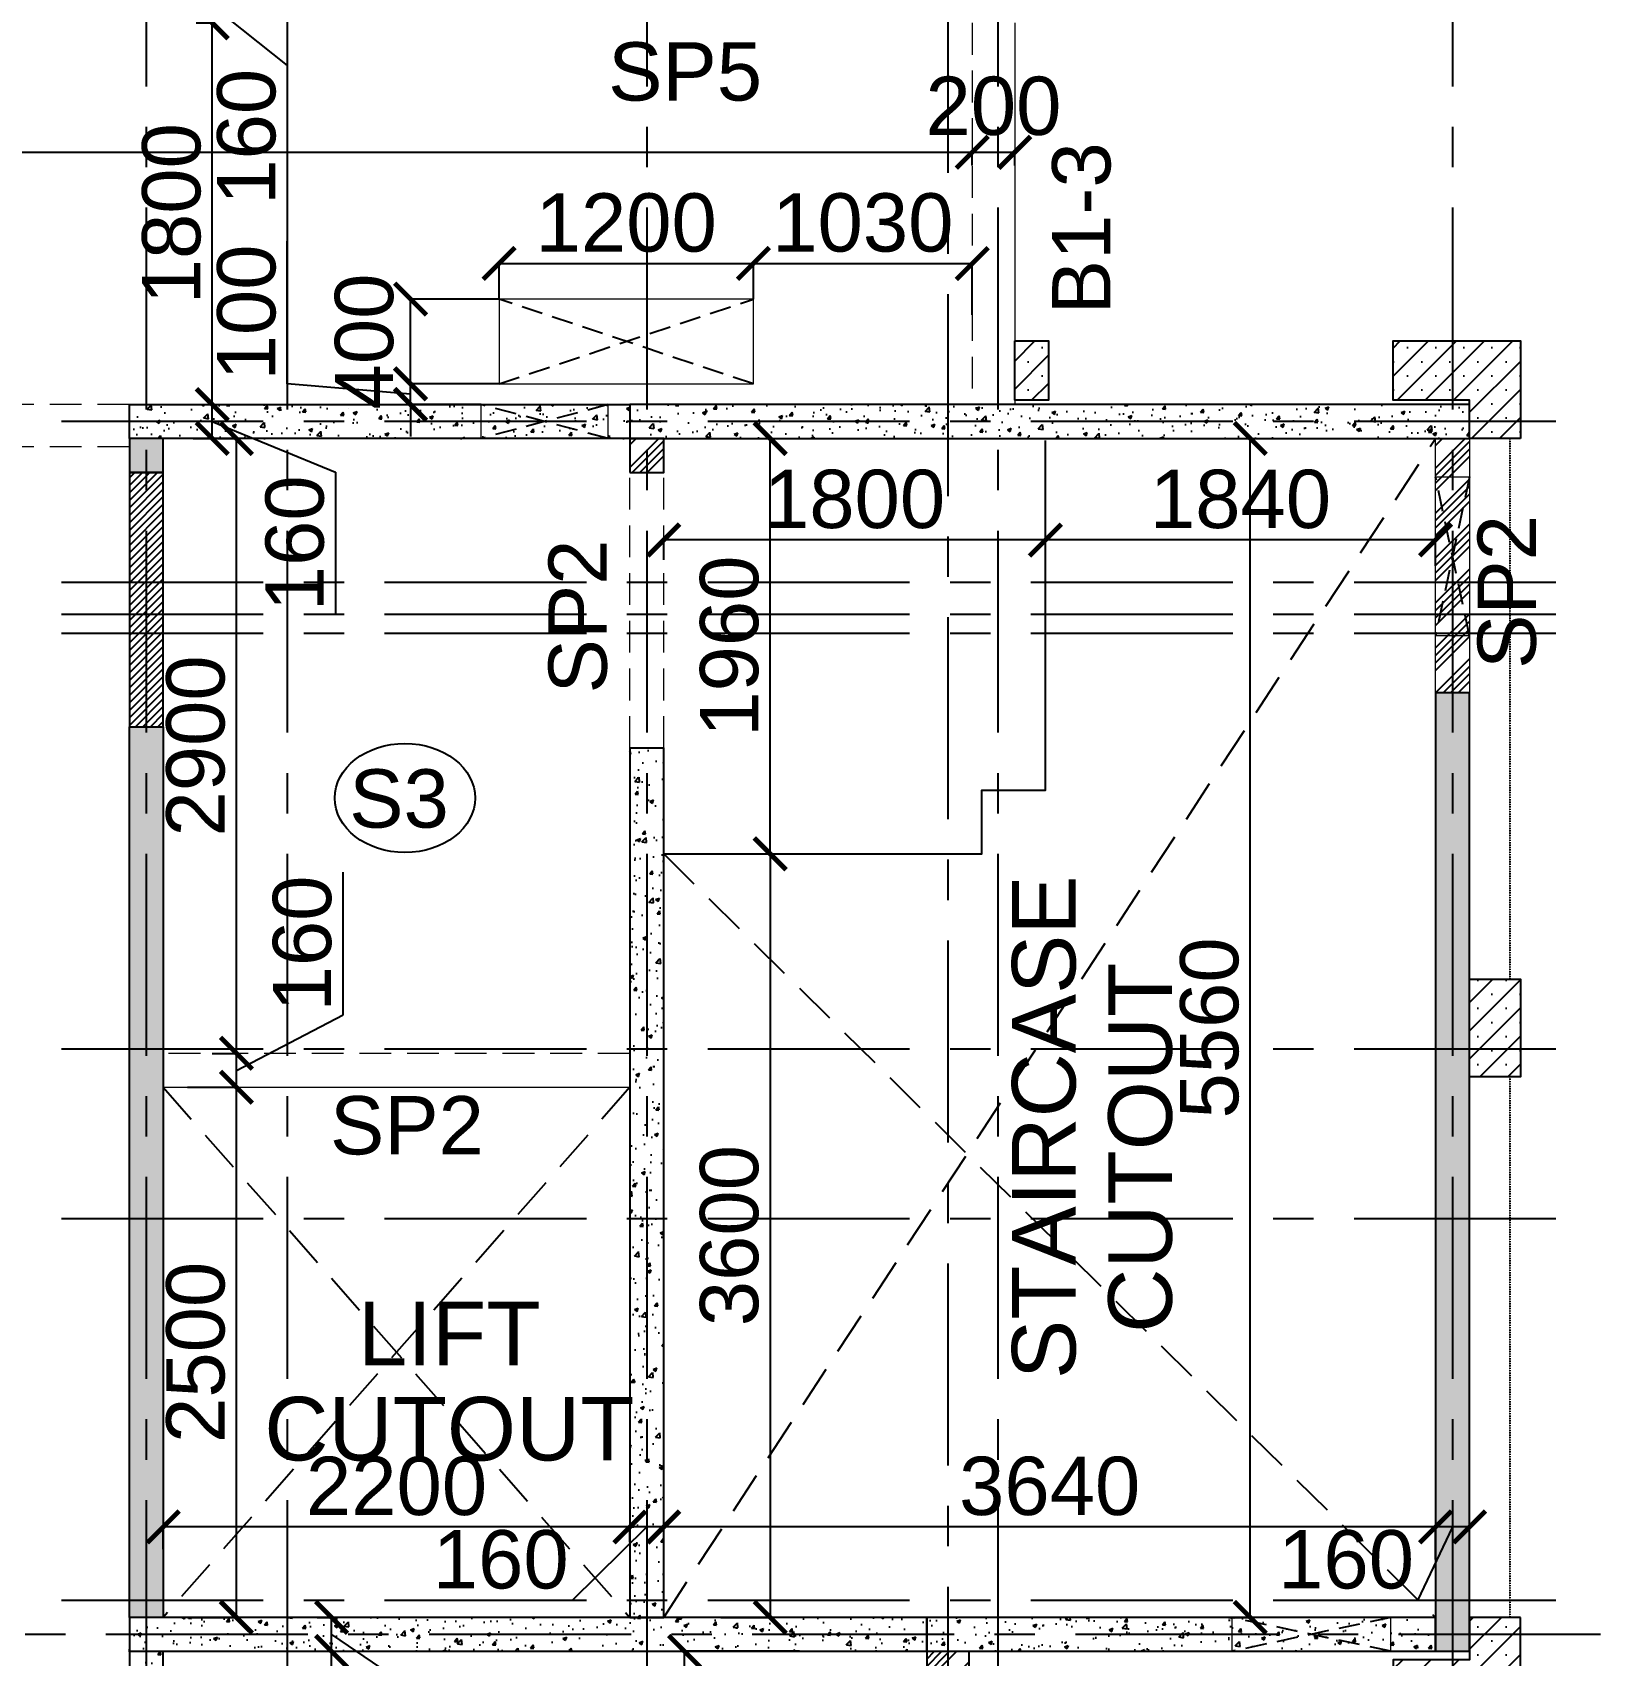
# Model space of a CAD drawing. Header units: inches. Extents: x -1898 to 127651, y -195120 to -109120.
# Drawn here: x 79699 to 87094, y -130850 to -123195 of the extents above; entities that cross this region are included whole.
import ezdxf

# ---------------------------------------------------------------- set-up
doc = ezdxf.new("R2010")
doc.units = ezdxf.units.IN
doc.header["$MEASUREMENT"] = 0
for name, pattern in [('CENTER', [50.8, 31.75, -6.35, 6.35, -6.35]), ('DASHED2', [9.525, 6.35, -3.175]), ('Hidden', [3, 2, -1])]:
    doc.linetypes.add(name, pattern=pattern)
for name, color, linetype in [('1', 8, 'Continuous'), ('160 R.C. WALL HAT', 8, 'Continuous'), ('160 R.C.WALL', 6, 'Continuous'), ('4', 4, 'Continuous'), ('AR-Column', 40, 'Continuous'), ('AR-Hidden', 251, 'DASHED2'), ('BEAM TEXT', 4, 'Continuous'), ('CUTOUT LINE', 2, 'Continuous'), ('DIM', 251, 'Continuous'), ('GRID', 8, 'CENTER'), ('NON S.WALL HATCH', 8, 'Continuous'), ('NON STRUC R.C.WALL', 6, 'Continuous'), ('NON.STRUC.R.C.WALLS', 1, 'Continuous'), ('SHEARWALL HATCH', 8, 'Continuous'), ('SPANRAL BEAM', 3, 'Continuous')]:
    doc.layers.add(name, color=color, linetype=linetype)
for name, color, linetype, lineweight in [('BEAMS', 3, 'Continuous', 0), ('cutout', 2, 'Continuous', 5), ('SLAB CIR', 1, 'Continuous', 25), ('SLAB TXT', 3, 'Continuous', 0), ('text', 4, 'Continuous', 30)]:
    doc.layers.add(name, color=color, linetype=linetype, lineweight=lineweight)
doc.styles.add('T200', font='sanss___.ttf', dxfattribs={"height": 275})
doc.styles.add('T300', font='sanss___.ttf', dxfattribs={"height": 350})
doc.dimstyles.new('T 200', dxfattribs={"dimtxt": 275, "dimasz": 150, "dimexe": 1, "dimexo": 0, "dimgap": 50, "dimtad": 1, "dimdec": 0, "dimrnd": 5, "dimdsep": 46, "dimtxsty": 'T200', "dimblk": 'ARCHTICK', "dimcen": 2.5, "dimdle": 1, "dimclrd": 5, "dimclre": 253, "dimclrt": 1, "dimadec": 0, "dimazin": 0, "dimtfac": 1, "dimtdec": 0, "dimtmove": 2, "dimatfit": 3, "dimfxl": 0, "dimarcsym": 0})
pattern_1 = [(50, (2184721.52, 112605.64), (179.315046, -15.688034), [18.75, -206.25]), (355, (2184721.52, 112605.64), (-34.687833, 188.048033), [15, -165]), (100.451444, (2184736.47, 112604.33), (144.627212, 172.359998), [15.935048, -175.285528]), (46.1842, (2184721.52, 112655.64), (266.810333, -41.37982), [28.125, -309.375]), (96.635635, (2184743.76, 112652.2), (233.665486, 243.52965), [23.902586, -262.92844]), (351.184164, (2184721.52, 112655.64), (233.665486, 243.52965), [22.5, -247.5]), (21, (2184746.52, 112643.14), (149.226763, -100.654723), [18.75, -206.25]), (326, (2184746.52, 112643.14), (60.828833, 181.287511), [15, -165]), (71.451445, (2184758.96, 112634.75), (210.055594, 80.632788), [15.935047, -175.285528]), (37.5, (2184721.524, 112605.64), (3.0399638, 83.2234635), [0, -163, 0, -167.5, 0, -165.625]), (7.5, (2184721.52, 112605.64), (65.7673844, 98.602928), [0, -95.5, 0, -159.25, 0, -63.125]), (327.5, (2184665.774, 112605.64), (133.455609, -5.638718), [0, -62.5, 0, -195, 0, -258.75]), (317.5, (2184640.77, 112605.64), (145.7965423, 25.0262456), [0, -81.25, 0, -129.5, 0, -183.75])]
pattern_2 = [(45, (-132245.64, 75915.45), (-66.29126, 66.29126), []), (45, (-132179.35, 75915.45), (-66.29126, 66.29126), [0, -93.75])]

# ---------------------------------------------------------------- blocks, each defined once
blk = doc.blocks.new('_ARCHTICK')
at = {"color": 0, "linetype": 'ByBlock', "const_width": 0.15}
blk.add_lwpolyline([(-0.5, -0.5), (0.5, 0.5)], dxfattribs=at)
blk = doc.blocks.new('*D586')
at = {"layer": 'Defpoints', "color": 0}
for p in [(81041.3, -130830.2), (81109.7, -130830.2), (80632.4, -133980.2, 14.7)]:
    blk.add_point(p, dxfattribs=at)
at = {"layer": 'DIM', "color": 253, "lineweight": -2}
for p, q in [((81041.3, -130830.2), (81110.7, -130830.2)), ((80632.4, -133980.2), (81110.7, -133980.2))]:
    blk.add_line(p, q, dxfattribs=at)
at = {"layer": 'DIM', "color": 5, "lineweight": -2}
blk.add_line((81109.7, -133981.2), (81109.7, -130829.2), dxfattribs=at)
at = {"layer": 'DIM', "color": 5, "lineweight": -2, "xscale": 150, "yscale": 150, "zscale": 150}
for p, rotation in [((81109.7, -130830.2), 90), ((81109.7, -133980.2), 270)]:
    blk.add_blockref('_ARCHTICK', p, dxfattribs=dict(at, rotation=rotation))
at = {"layer": 'DIM', "color": 1, "insert": (80917.9, -132405.2), "char_height": 275, "attachment_point": 5, "rotation": 90, "style": 'T200'}
blk.add_mtext('3150', dxfattribs=at)
blk = doc.blocks.new('*D587')
at = {"layer": 'Defpoints', "color": 0}
for p in [(80429.8, -128170.2, 14.7), (80660.9, -128170.2), (80429.8, -130670.2, 14.7)]:
    blk.add_point(p, dxfattribs=at)
at = {"layer": 'DIM', "color": 253, "lineweight": -2}
for p, q in [((80429.8, -128170.2), (80661.9, -128170.2)), ((80429.8, -130670.2), (80661.9, -130670.2))]:
    blk.add_line(p, q, dxfattribs=at)
at = {"layer": 'DIM', "color": 5, "lineweight": -2}
blk.add_line((80660.9, -130671.2), (80660.9, -128169.2), dxfattribs=at)
at = {"layer": 'DIM', "color": 5, "lineweight": -2, "xscale": 150, "yscale": 150, "zscale": 150}
for p, rotation in [((80660.9, -128170.2), 90), ((80660.9, -130670.2), 270)]:
    blk.add_blockref('_ARCHTICK', p, dxfattribs=dict(at, rotation=rotation))
at = {"layer": 'DIM', "color": 1, "insert": (80469.2, -129420.2), "char_height": 275, "attachment_point": 5, "rotation": 90, "style": 'T200'}
blk.add_mtext('2500', dxfattribs=at)
blk = doc.blocks.new('*D546')
at = {"layer": 'Defpoints', "color": 0}
for p in [(81041.3, -130670.2, 14.7), (81109.7, -130670.2), (81041.3, -130830.2)]:
    blk.add_point(p, dxfattribs=at)
at = {"layer": 'DIM', "color": 253, "lineweight": -2}
for p, q in [((81041.3, -130670.2), (81110.7, -130670.2)), ((81041.3, -130830.2), (81110.7, -130830.2))]:
    blk.add_line(p, q, dxfattribs=at)
at = {"layer": 'DIM', "color": 5, "lineweight": -2}
for p, q in [((81109.7, -130831.2), (81109.7, -130669.2)), ((81109.7, -130750.2), (81493.1, -131011.3)), ((81493.1, -131011.3), (81493.1, -131683.5))]:
    blk.add_line(p, q, dxfattribs=at)
at = {"layer": 'DIM', "color": 5, "lineweight": -2, "xscale": 150, "yscale": 150, "zscale": 150}
for p, rotation in [((81109.7, -130670.2), 90), ((81109.7, -130830.2), 270)]:
    blk.add_blockref('_ARCHTICK', p, dxfattribs=dict(at, rotation=rotation))
at = {"layer": 'DIM', "color": 1, "insert": (81301.2, -131347.4), "char_height": 275, "attachment_point": 5, "rotation": 90, "style": 'T200'}
blk.add_mtext('160', dxfattribs=at)
blk = doc.blocks.new('*D547')
at = {"layer": 'Defpoints', "color": 0}
for p in [(80545.9, -128010.2, 14.7), (80660.9, -128010.2), (80545.9, -128170.2)]:
    blk.add_point(p, dxfattribs=at)
at = {"layer": 'DIM', "color": 5, "lineweight": -2}
for p, q in [((81163.9, -127828.2), (81163.9, -127155.9)), ((80660.9, -128090.2), (81163.9, -127828.2)), ((80660.9, -128171.2), (80660.9, -128009.2))]:
    blk.add_line(p, q, dxfattribs=at)
at = {"layer": 'DIM', "color": 253, "lineweight": -2}
for p, q in [((80545.9, -128010.2), (80661.9, -128010.2)), ((80545.9, -128170.2), (80661.9, -128170.2))]:
    blk.add_line(p, q, dxfattribs=at)
at = {"layer": 'DIM', "color": 5, "lineweight": -2, "xscale": 150, "yscale": 150, "zscale": 150}
for p, rotation in [((80660.9, -128010.2), 90), ((80660.9, -128170.2), 270)]:
    blk.add_blockref('_ARCHTICK', p, dxfattribs=dict(at, rotation=rotation))
at = {"layer": 'DIM', "color": 1, "insert": (80972.1, -127492), "char_height": 275, "attachment_point": 5, "rotation": 90, "style": 'T200'}
blk.add_mtext('160', dxfattribs=at)
blk = doc.blocks.new('*D548')
at = {"layer": 'Defpoints', "color": 0}
for p in [(80571.3, -125110.2, 14.7), (80660.9, -125110.2), (80545.9, -128010.2, 14.7)]:
    blk.add_point(p, dxfattribs=at)
at = {"layer": 'DIM', "color": 253, "lineweight": -2}
for p, q in [((80571.3, -125110.2), (80661.9, -125110.2)), ((80545.9, -128010.2), (80661.9, -128010.2))]:
    blk.add_line(p, q, dxfattribs=at)
at = {"layer": 'DIM', "color": 5, "lineweight": -2}
blk.add_line((80660.9, -128011.2), (80660.9, -125109.2), dxfattribs=at)
at = {"layer": 'DIM', "color": 5, "lineweight": -2, "xscale": 150, "yscale": 150, "zscale": 150}
for p, rotation in [((80660.9, -125110.2), 90), ((80660.9, -128010.2), 270)]:
    blk.add_blockref('_ARCHTICK', p, dxfattribs=dict(at, rotation=rotation))
at = {"layer": 'DIM', "color": 1, "insert": (80469.2, -126560.2), "char_height": 275, "attachment_point": 5, "rotation": 90, "style": 'T200'}
blk.add_mtext('2900', dxfattribs=at)
blk = doc.blocks.new('*D549')
at = {"layer": 'Defpoints', "color": 0}
for p in [(80491.1, -124950.2, 14.7), (80547, -124950.2), (80457.4, -125110.2, 14.7)]:
    blk.add_point(p, dxfattribs=at)
at = {"layer": 'DIM', "color": 253, "lineweight": -2}
for p, q in [((80491.1, -124950.2), (80548, -124950.2)), ((80457.4, -125110.2), (80548, -125110.2))]:
    blk.add_line(p, q, dxfattribs=at)
at = {"layer": 'DIM', "color": 5, "lineweight": -2}
for p, q in [((80547, -125111.2), (80547, -124949.2)), ((80547, -125030.2), (81128.9, -125268.4)), ((81128.9, -125268.4), (81128.9, -125940.6))]:
    blk.add_line(p, q, dxfattribs=at)
at = {"layer": 'DIM', "color": 5, "lineweight": -2, "xscale": 150, "yscale": 150, "zscale": 150}
for p, rotation in [((80547, -124950.2), 90), ((80547, -125110.2), 270)]:
    blk.add_blockref('_ARCHTICK', p, dxfattribs=dict(at, rotation=rotation))
at = {"layer": 'DIM', "color": 1, "insert": (80937, -125604.5), "char_height": 275, "attachment_point": 5, "rotation": 90, "style": 'T200'}
blk.add_mtext('160', dxfattribs=at)
blk = doc.blocks.new('*D550')
at = {"layer": 'Defpoints', "color": 0}
for p in [(80470.4, -123150.2, 14.7), (80547, -123150.2), (80491.1, -124950.2, 14.7)]:
    blk.add_point(p, dxfattribs=at)
at = {"layer": 'DIM', "color": 253, "lineweight": -2}
for p, q in [((80470.4, -123150.2), (80548, -123150.2)), ((80491.1, -124950.2), (80548, -124950.2))]:
    blk.add_line(p, q, dxfattribs=at)
at = {"layer": 'DIM', "color": 5, "lineweight": -2}
blk.add_line((80547, -124951.2), (80547, -123149.2), dxfattribs=at)
at = {"layer": 'DIM', "color": 5, "lineweight": -2, "xscale": 150, "yscale": 150, "zscale": 150}
for p, rotation in [((80547, -123150.2), 90), ((80547, -124950.2), 270)]:
    blk.add_blockref('_ARCHTICK', p, dxfattribs=dict(at, rotation=rotation))
at = {"layer": 'DIM', "color": 1, "insert": (80355.4, -124050.2), "char_height": 275, "attachment_point": 5, "rotation": 90, "style": 'T200'}
blk.add_mtext('1800', dxfattribs=at)
blk = doc.blocks.new('*D551')
at = {"layer": 'Defpoints', "color": 0}
for p in [(80478.2, -122990.2, 14.7), (80547, -122990.2), (80470.4, -123150.2, 14.7)]:
    blk.add_point(p, dxfattribs=at)
at = {"layer": 'DIM', "color": 253, "lineweight": -2}
for p, q in [((80478.2, -122990.2), (80548, -122990.2)), ((80470.4, -123150.2), (80548, -123150.2))]:
    blk.add_line(p, q, dxfattribs=at)
at = {"layer": 'DIM', "color": 5, "lineweight": -2}
for p, q in [((80547, -123151.2), (80547, -122989.2)), ((80547, -123070.2), (80901, -123351.2)), ((80901, -123351.2), (80901, -124023.4))]:
    blk.add_line(p, q, dxfattribs=at)
at = {"layer": 'DIM', "color": 5, "lineweight": -2, "xscale": 150, "yscale": 150, "zscale": 150}
for p, rotation in [((80547, -122990.2), 90), ((80547, -123150.2), 270)]:
    blk.add_blockref('_ARCHTICK', p, dxfattribs=dict(at, rotation=rotation))
at = {"layer": 'DIM', "color": 1, "insert": (80709.2, -123687.3), "char_height": 275, "attachment_point": 5, "rotation": 90, "style": 'T200'}
blk.add_mtext('160', dxfattribs=at)
blk = doc.blocks.new('*D518')
at = {"layer": 'Defpoints', "color": 0}
for p in [(86316, -130243.7), (86316, -130397.8, 14.7), (86476, -130397.8, 14.7)]:
    blk.add_point(p, dxfattribs=at)
at = {"layer": 'DIM', "color": 5, "lineweight": -2}
for p, q in [((86396, -130243.7), (86230, -130590.2)), ((86477, -130243.7), (86315, -130243.7)), ((86230, -130590.2), (85557.8, -130590.2))]:
    blk.add_line(p, q, dxfattribs=at)
at = {"layer": 'DIM', "color": 253, "lineweight": -2}
for p, q in [((86316, -130397.8), (86316, -130242.7)), ((86476, -130397.8), (86476, -130242.7))]:
    blk.add_line(p, q, dxfattribs=at)
at = {"layer": 'DIM', "color": 5, "lineweight": -2, "xscale": 150, "yscale": 150, "zscale": 150, "rotation": 180}
blk.add_blockref('_ARCHTICK', (86316, -130243.7), dxfattribs=at)
at = {"layer": 'DIM', "color": 5, "lineweight": -2, "xscale": 150, "yscale": 150, "zscale": 150}
blk.add_blockref('_ARCHTICK', (86476, -130243.7), dxfattribs=at)
at = {"layer": 'DIM', "color": 1, "insert": (85893.9, -130398.3), "char_height": 275, "attachment_point": 5, "style": 'T200'}
blk.add_mtext('160', dxfattribs=at)
blk = doc.blocks.new('*D519')
at = {"layer": 'Defpoints', "color": 0}
for p in [(82676, -130243.7), (82676, -130321.8, 14.7), (86316, -130397.8, 14.7)]:
    blk.add_point(p, dxfattribs=at)
at = {"layer": 'DIM', "color": 5, "lineweight": -2}
blk.add_line((86317, -130243.7), (82675, -130243.7), dxfattribs=at)
at = {"layer": 'DIM', "color": 253, "lineweight": -2}
for p, q in [((82676, -130321.8), (82676, -130242.7)), ((86316, -130397.8), (86316, -130242.7))]:
    blk.add_line(p, q, dxfattribs=at)
at = {"layer": 'DIM', "color": 5, "lineweight": -2, "xscale": 150, "yscale": 150, "zscale": 150, "rotation": 180}
blk.add_blockref('_ARCHTICK', (82676, -130243.7), dxfattribs=at)
at = {"layer": 'DIM', "color": 5, "lineweight": -2, "xscale": 150, "yscale": 150, "zscale": 150}
blk.add_blockref('_ARCHTICK', (86316, -130243.7), dxfattribs=at)
at = {"layer": 'DIM', "color": 1, "insert": (84496, -130051.9), "char_height": 275, "attachment_point": 5, "style": 'T200'}
blk.add_mtext('3640', dxfattribs=at)
blk = doc.blocks.new('*D520')
at = {"layer": 'Defpoints', "color": 0}
for p in [(82516, -130243.7), (82516, -130316.2, 14.7), (82676, -130321.8, 14.7)]:
    blk.add_point(p, dxfattribs=at)
at = {"layer": 'DIM', "color": 5, "lineweight": -2}
for p, q in [((82596, -130243.7), (82243.6, -130590.2)), ((82677, -130243.7), (82515, -130243.7)), ((82243.6, -130590.2), (81571.3, -130590.2))]:
    blk.add_line(p, q, dxfattribs=at)
at = {"layer": 'DIM', "color": 253, "lineweight": -2}
for p, q in [((82516, -130316.2), (82516, -130242.7)), ((82676, -130321.8), (82676, -130242.7))]:
    blk.add_line(p, q, dxfattribs=at)
at = {"layer": 'DIM', "color": 5, "lineweight": -2, "xscale": 150, "yscale": 150, "zscale": 150, "rotation": 180}
blk.add_blockref('_ARCHTICK', (82516, -130243.7), dxfattribs=at)
at = {"layer": 'DIM', "color": 5, "lineweight": -2, "xscale": 150, "yscale": 150, "zscale": 150}
blk.add_blockref('_ARCHTICK', (82676, -130243.7), dxfattribs=at)
at = {"layer": 'DIM', "color": 1, "insert": (81907.5, -130398.3), "char_height": 275, "attachment_point": 5, "style": 'T200'}
blk.add_mtext('160', dxfattribs=at)
blk = doc.blocks.new('*D521')
at = {"layer": 'Defpoints', "color": 0}
for p in [(80316, -130243.7), (80316, -130348, 14.7), (82516, -130316.2, 14.7)]:
    blk.add_point(p, dxfattribs=at)
at = {"layer": 'DIM', "color": 5, "lineweight": -2}
blk.add_line((82517, -130243.7), (80315, -130243.7), dxfattribs=at)
at = {"layer": 'DIM', "color": 253, "lineweight": -2}
for p, q in [((80316, -130348), (80316, -130242.7)), ((82516, -130316.2), (82516, -130242.7))]:
    blk.add_line(p, q, dxfattribs=at)
at = {"layer": 'DIM', "color": 5, "lineweight": -2, "xscale": 150, "yscale": 150, "zscale": 150, "rotation": 180}
blk.add_blockref('_ARCHTICK', (80316, -130243.7), dxfattribs=at)
at = {"layer": 'DIM', "color": 5, "lineweight": -2, "xscale": 150, "yscale": 150, "zscale": 150}
blk.add_blockref('_ARCHTICK', (82516, -130243.7), dxfattribs=at)
at = {"layer": 'DIM', "color": 1, "insert": (81416, -130052), "char_height": 275, "attachment_point": 5, "style": 'T200'}
blk.add_mtext('2200', dxfattribs=at)
blk = doc.blocks.new('*D522')
at = {"layer": 'Defpoints', "color": 0}
for p in [(85376, -125110.2, 14.7), (85442.2, -125110.2), (85339.6, -130670.2, 14.7)]:
    blk.add_point(p, dxfattribs=at)
at = {"layer": 'DIM', "color": 253, "lineweight": -2}
for p, q in [((85376, -125110.2), (85443.2, -125110.2)), ((85339.6, -130670.2), (85443.2, -130670.2))]:
    blk.add_line(p, q, dxfattribs=at)
at = {"layer": 'DIM', "color": 5, "lineweight": -2}
blk.add_line((85442.2, -130671.2), (85442.2, -125109.2), dxfattribs=at)
at = {"layer": 'DIM', "color": 5, "lineweight": -2, "xscale": 150, "yscale": 150, "zscale": 150}
for p, rotation in [((85442.2, -125110.2), 90), ((85442.2, -130670.2), 270)]:
    blk.add_blockref('_ARCHTICK', p, dxfattribs=dict(at, rotation=rotation))
at = {"layer": 'DIM', "color": 1, "insert": (85250.3, -127890.2), "char_height": 275, "attachment_point": 5, "rotation": 90, "style": 'T200'}
blk.add_mtext('5560', dxfattribs=at)
blk = doc.blocks.new('*D514')
at = {"layer": 'Defpoints', "color": 0}
for p in [(83073.2, -125110.2, 14.7), (83178, -125110.2), (83073.2, -127069.3, 14.7)]:
    blk.add_point(p, dxfattribs=at)
at = {"layer": 'DIM', "color": 253, "lineweight": -2}
for p, q in [((83073.2, -125110.2), (83179, -125110.2)), ((83073.2, -127069.3), (83179, -127069.3))]:
    blk.add_line(p, q, dxfattribs=at)
at = {"layer": 'DIM', "color": 5, "lineweight": -2}
blk.add_line((83178, -127070.3), (83178, -125109.2), dxfattribs=at)
at = {"layer": 'DIM', "color": 5, "lineweight": -2, "xscale": 150, "yscale": 150, "zscale": 150}
for p, rotation in [((83178, -125110.2), 90), ((83178, -127069.3), 270)]:
    blk.add_blockref('_ARCHTICK', p, dxfattribs=dict(at, rotation=rotation))
at = {"layer": 'DIM', "color": 1, "insert": (82986.2, -126089.7), "char_height": 275, "attachment_point": 5, "rotation": 90, "style": 'T200'}
blk.add_mtext('1960', dxfattribs=at)
blk = doc.blocks.new('*D515')
at = {"layer": 'Defpoints', "color": 0}
for p in [(83073.2, -127069.3, 14.7), (82945.2, -130670.2, 14.7), (83178, -130670.2)]:
    blk.add_point(p, dxfattribs=at)
at = {"layer": 'DIM', "color": 253, "lineweight": -2}
for p, q in [((83073.2, -127069.3), (83179, -127069.3)), ((82945.2, -130670.2), (83179, -130670.2))]:
    blk.add_line(p, q, dxfattribs=at)
at = {"layer": 'DIM', "color": 5, "lineweight": -2}
blk.add_line((83178, -127068.3), (83178, -130671.2), dxfattribs=at)
at = {"layer": 'DIM', "color": 5, "lineweight": -2, "xscale": 150, "yscale": 150, "zscale": 150}
for p, rotation in [((83178, -127069.3), 90), ((83178, -130670.2), 270)]:
    blk.add_blockref('_ARCHTICK', p, dxfattribs=dict(at, rotation=rotation))
at = {"layer": 'DIM', "color": 1, "insert": (82986.2, -128869.7), "char_height": 275, "attachment_point": 5, "rotation": 90, "style": 'T200'}
blk.add_mtext('3600', dxfattribs=at)
blk = doc.blocks.new('*D486')
at = {"layer": 'Defpoints', "color": 0}
for p in [(84476, -125588.8), (84476, -125710.2, 14.7), (86316, -125710.2, 14.7)]:
    blk.add_point(p, dxfattribs=at)
at = {"layer": 'DIM', "color": 5, "lineweight": -2}
blk.add_line((86317, -125588.8), (84475, -125588.8), dxfattribs=at)
at = {"layer": 'DIM', "color": 253, "lineweight": -2}
for p, q in [((84476, -125710.2), (84476, -125587.8)), ((86316, -125710.2), (86316, -125587.8))]:
    blk.add_line(p, q, dxfattribs=at)
at = {"layer": 'DIM', "color": 5, "lineweight": -2, "xscale": 150, "yscale": 150, "zscale": 150, "rotation": 180}
blk.add_blockref('_ARCHTICK', (84476, -125588.8), dxfattribs=at)
at = {"layer": 'DIM', "color": 5, "lineweight": -2, "xscale": 150, "yscale": 150, "zscale": 150}
blk.add_blockref('_ARCHTICK', (86316, -125588.8), dxfattribs=at)
at = {"layer": 'DIM', "color": 1, "insert": (85396, -125397.1), "char_height": 275, "attachment_point": 5, "style": 'T200'}
blk.add_mtext('1840', dxfattribs=at)
blk = doc.blocks.new('*D487')
at = {"layer": 'Defpoints', "color": 0}
for p in [(82676, -125588.8), (82676, -125682.4, 14.7), (84476, -125710.2, 14.7)]:
    blk.add_point(p, dxfattribs=at)
at = {"layer": 'DIM', "color": 5, "lineweight": -2}
blk.add_line((84477, -125588.8), (82675, -125588.8), dxfattribs=at)
at = {"layer": 'DIM', "color": 253, "lineweight": -2}
for p, q in [((82676, -125682.4), (82676, -125587.8)), ((84476, -125710.2), (84476, -125587.8))]:
    blk.add_line(p, q, dxfattribs=at)
at = {"layer": 'DIM', "color": 5, "lineweight": -2, "xscale": 150, "yscale": 150, "zscale": 150, "rotation": 180}
blk.add_blockref('_ARCHTICK', (82676, -125588.8), dxfattribs=at)
at = {"layer": 'DIM', "color": 5, "lineweight": -2, "xscale": 150, "yscale": 150, "zscale": 150}
blk.add_blockref('_ARCHTICK', (84476, -125588.8), dxfattribs=at)
at = {"layer": 'DIM', "color": 1, "insert": (83576, -125397.1), "char_height": 275, "attachment_point": 5, "style": 'T200'}
blk.add_mtext('1800', dxfattribs=at)
blk = doc.blocks.new('*D488')
at = {"layer": 'Defpoints', "color": 0}
for p in [(84131, -123760.8), (84131, -123823.3, 14.7), (84331, -123823.3, 14.7)]:
    blk.add_point(p, dxfattribs=at)
at = {"layer": 'DIM', "color": 5, "lineweight": -2}
blk.add_line((84332, -123760.8), (84130, -123760.8), dxfattribs=at)
at = {"layer": 'DIM', "color": 253, "lineweight": -2}
for p, q in [((84131, -123823.3), (84131, -123759.8)), ((84331, -123823.3), (84331, -123759.8))]:
    blk.add_line(p, q, dxfattribs=at)
at = {"layer": 'DIM', "color": 5, "lineweight": -2, "xscale": 150, "yscale": 150, "zscale": 150, "rotation": 180}
blk.add_blockref('_ARCHTICK', (84131, -123760.8), dxfattribs=at)
at = {"layer": 'DIM', "color": 5, "lineweight": -2, "xscale": 150, "yscale": 150, "zscale": 150}
blk.add_blockref('_ARCHTICK', (84331, -123760.8), dxfattribs=at)
at = {"layer": 'DIM', "color": 1, "insert": (84231, -123543.1), "char_height": 275, "attachment_point": 5, "style": 'T200'}
blk.add_mtext('200', dxfattribs=at)
blk = doc.blocks.new('*D489')
at = {"layer": 'Defpoints', "color": 0}
for p in [(51804.1, -123760.8, 14.7), (51804.1, -123760.8), (84131, -123823.3, 14.7)]:
    blk.add_point(p, dxfattribs=at)
at = {"layer": 'DIM', "color": 5, "lineweight": -2}
blk.add_line((84132, -123760.8), (51803.1, -123760.8), dxfattribs=at)
at = {"layer": 'DIM', "color": 253, "lineweight": -2}
for p, q in [((51804.1, -123760.8), (51804.1, -123759.8)), ((84131, -123823.3), (84131, -123759.8))]:
    blk.add_line(p, q, dxfattribs=at)
at = {"layer": 'DIM', "color": 5, "lineweight": -2, "xscale": 150, "yscale": 150, "zscale": 150, "rotation": 180}
blk.add_blockref('_ARCHTICK', (51804.1, -123760.8), dxfattribs=at)
at = {"layer": 'DIM', "color": 5, "lineweight": -2, "xscale": 150, "yscale": 150, "zscale": 150}
blk.add_blockref('_ARCHTICK', (84131, -123760.8), dxfattribs=at)
at = {"layer": 'DIM', "color": 1, "insert": (67967.5, -123568.9), "char_height": 275, "attachment_point": 5, "style": 'T200'}
blk.add_mtext('32325', dxfattribs=at)
blk = doc.blocks.new('*D791')
at = {"layer": 'Defpoints', "color": 0}
for p in [(82774.4, -130830.2), (83316, -130830.2, 14.7), (83316, -132030.2, 14.7)]:
    blk.add_point(p, dxfattribs=at)
at = {"layer": 'DIM', "color": 253, "lineweight": -2}
for p, q in [((83316, -130830.2), (82773.4, -130830.2)), ((83316, -132030.2), (82773.4, -132030.2))]:
    blk.add_line(p, q, dxfattribs=at)
at = {"layer": 'DIM', "color": 5, "lineweight": -2}
blk.add_line((82774.4, -132031.2), (82774.4, -130829.2), dxfattribs=at)
at = {"layer": 'DIM', "color": 5, "lineweight": -2, "xscale": 150, "yscale": 150, "zscale": 150}
for p, rotation in [((82774.4, -130830.2), 90), ((82774.4, -132030.2), 270)]:
    blk.add_blockref('_ARCHTICK', p, dxfattribs=dict(at, rotation=rotation))
at = {"layer": 'DIM', "color": 1, "insert": (82582.7, -131430.2), "char_height": 275, "attachment_point": 5, "rotation": 90, "style": 'T200'}
blk.add_mtext('1200', dxfattribs=at)
blk = doc.blocks.new('A$C02A55DAE')
at = {"layer": 'NON S.WALL HATCH'}
h = blk.add_hatch(dxfattribs=at)
h.set_pattern_fill('SACNCR', color=256, scale=1000)
h.set_pattern_definition(pattern_2)
h.paths.add_polyline_path([(79328.6, -5740), (79168.6, -5740), (79168.6, -5760), (79168.6, -5460), (79328.6, -5460)])
h = blk.add_hatch(dxfattribs=at)
h.set_pattern_fill('SACNCR', color=256, scale=1000)
h.set_pattern_definition(pattern_2)
h.paths.add_polyline_path([(81553.6, -11480), (81313.6, -11480), (81313.6, -11680), (80953.6, -11680), (80953.6, -11940), (81553.6, -11940)])
h.paths.add_polyline_path([(81553.6, -5920), (81313.6, -5920), (81313.6, -5740), (80953.6, -5740), (80953.6, -5460), (81553.6, -5460)])
h.paths.add_polyline_path([(81313.6, -8930), (81313.6, -8470), (81553.6, -8470), (81553.6, -8930)])
at = {"layer": 'AR-Column', "color": 4, "elevation": -29.5}
blk.add_lwpolyline([(79168.6, -5460), (79328.6, -5460), (79328.6, -5740), (79168.6, -5740), (79168.6, -5740), (79168.6, -5460)], dxfattribs=at)
for points in [[(81553.6, -5920), (81313.6, -5920), (81313.6, -5740), (80953.6, -5740), (80953.6, -5460), (81553.6, -5460)], [(81313.6, -8470), (81553.6, -8470), (81553.6, -8930), (81313.6, -8930)], [(81553.6, -11480), (81313.6, -11480), (81313.6, -11680), (80953.6, -11680), (80953.6, -11940), (81553.6, -11940)]]:
    blk.add_lwpolyline(points, close=True, dxfattribs=at)
at = {"layer": 'AR-Hidden', "ltscale": 0.009}
for p, q in [((81503.6, -5920, -29.5), (81503.6, -8470, -29.5)), ((81503.6, -8930, -29.5), (81503.6, -11480, -29.5))]:
    blk.add_line(p, q, dxfattribs=at)
blk = doc.blocks.new('*D816')
at = {"layer": 'Defpoints', "color": 0}
for p in [(83099, -124285.1), (81899.5, -124452.8, 0), (83099, -124452.8, 0)]:
    blk.add_point(p, dxfattribs=at)
at = {"layer": 'DIM', "color": 5, "lineweight": -2}
blk.add_line((81898.5, -124285.1), (83100, -124285.1), dxfattribs=at)
at = {"layer": 'DIM', "color": 253, "lineweight": -2}
for p, q in [((81899.5, -124452.8), (81899.5, -124284.1)), ((83099, -124452.8), (83099, -124284.1))]:
    blk.add_line(p, q, dxfattribs=at)
at = {"layer": 'DIM', "color": 5, "lineweight": -2, "xscale": 150, "yscale": 150, "zscale": 150, "rotation": 180}
blk.add_blockref('_ARCHTICK', (81899.5, -124285.1), dxfattribs=at)
at = {"layer": 'DIM', "color": 5, "lineweight": -2, "xscale": 150, "yscale": 150, "zscale": 150}
blk.add_blockref('_ARCHTICK', (83099, -124285.1), dxfattribs=at)
at = {"layer": 'DIM', "color": 1, "insert": (82499.2, -124093.4), "char_height": 275, "attachment_point": 5, "style": 'T200'}
blk.add_mtext('1200', dxfattribs=at)
blk = doc.blocks.new('*D817')
at = {"layer": 'Defpoints', "color": 0}
for p in [(84131, -124285.1), (83099, -124452.8, 0), (84131, -124527, 14.7)]:
    blk.add_point(p, dxfattribs=at)
at = {"layer": 'DIM', "color": 5, "lineweight": -2}
blk.add_line((83098, -124285.1), (84132, -124285.1), dxfattribs=at)
at = {"layer": 'DIM', "color": 253, "lineweight": -2}
for p, q in [((83099, -124452.8), (83099, -124284.1)), ((84131, -124527), (84131, -124284.1))]:
    blk.add_line(p, q, dxfattribs=at)
at = {"layer": 'DIM', "color": 5, "lineweight": -2, "xscale": 150, "yscale": 150, "zscale": 150, "rotation": 180}
blk.add_blockref('_ARCHTICK', (83099, -124285.1), dxfattribs=at)
at = {"layer": 'DIM', "color": 5, "lineweight": -2, "xscale": 150, "yscale": 150, "zscale": 150}
blk.add_blockref('_ARCHTICK', (84131, -124285.1), dxfattribs=at)
at = {"layer": 'DIM', "color": 1, "insert": (83615, -124093.2), "char_height": 275, "attachment_point": 5, "style": 'T200'}
blk.add_mtext('1030', dxfattribs=at)
blk = doc.blocks.new('*D818')
at = {"layer": 'Defpoints', "color": 0}
for p in [(81482.2, -124852.7), (81899.5, -124852.7, 0), (81814.3, -124950.2, 0)]:
    blk.add_point(p, dxfattribs=at)
at = {"layer": 'DIM', "color": 5, "lineweight": -2}
for p, q in [((80901, -124851.8), (80901, -124179.6)), ((81482.2, -124852.7), (81482.2, -124702.7)), ((81482.2, -124901.4), (80901, -124851.8)), ((81482.2, -124950.2), (81482.2, -124852.7)), ((81482.2, -124950.2), (81482.2, -124852.7)), ((81482.2, -124950.2), (81482.2, -125100.2))]:
    blk.add_line(p, q, dxfattribs=at)
at = {"layer": 'DIM', "color": 253, "lineweight": -2}
for p, q in [((81899.5, -124852.7), (81481.2, -124852.7)), ((81814.3, -124950.2), (81481.2, -124950.2))]:
    blk.add_line(p, q, dxfattribs=at)
at = {"layer": 'DIM', "color": 5, "lineweight": -2, "xscale": 150, "yscale": 150, "zscale": 150}
for p, rotation in [((81482.2, -124852.7), 270), ((81482.2, -124950.2), 90)]:
    blk.add_blockref('_ARCHTICK', p, dxfattribs=dict(at, rotation=rotation))
at = {"layer": 'DIM', "color": 1, "insert": (80709.3, -124515.7), "char_height": 275, "attachment_point": 5, "rotation": 90, "style": 'T200'}
blk.add_mtext('100', dxfattribs=at)
blk = doc.blocks.new('*D819')
at = {"layer": 'Defpoints', "color": 0}
for p in [(81482.2, -124452.8), (81899.5, -124452.8), (81899.5, -124852.7, 0)]:
    blk.add_point(p, dxfattribs=at)
at = {"layer": 'DIM', "color": 253, "lineweight": -2}
for p, q in [((81899.5, -124452.8), (81481.2, -124452.8)), ((81899.5, -124852.7), (81481.2, -124852.7))]:
    blk.add_line(p, q, dxfattribs=at)
at = {"layer": 'DIM', "color": 5, "lineweight": -2}
blk.add_line((81482.2, -124853.7), (81482.2, -124451.8), dxfattribs=at)
at = {"layer": 'DIM', "color": 5, "lineweight": -2, "xscale": 150, "yscale": 150, "zscale": 150}
for p, rotation in [((81482.2, -124452.8), 90), ((81482.2, -124852.7), 270)]:
    blk.add_blockref('_ARCHTICK', p, dxfattribs=dict(at, rotation=rotation))
at = {"layer": 'DIM', "color": 1, "insert": (81264.5, -124652.7), "char_height": 275, "attachment_point": 5, "rotation": 90, "style": 'T200'}
blk.add_mtext('400', dxfattribs=at)

msp = doc.modelspace()

# ---------------------------------------------------------------- hatches: boundary and pattern name
at = {"layer": '160 R.C. WALL HAT'}
h = msp.add_hatch(dxfattribs=at)
h.set_pattern_fill('AR-CONC', color=256, scale=25)
h.set_pattern_definition(pattern_1)
h.paths.add_polyline_path([(80156, -124950.2), (82516, -124950.2), (82516, -125110.2), (80156, -125110.2)])
h = msp.add_hatch(dxfattribs=at)
h.set_pattern_fill('AR-CONC', color=256, scale=25)
h.set_pattern_definition(pattern_1)
h.paths.add_polyline_path([(82516, -124950.2), (86476, -124950.2), (86476, -125110.2), (82516, -125110.2)])
h = msp.add_hatch(dxfattribs=at)
h.set_pattern_fill('AR-CONC', color=256, scale=25)
h.set_pattern_definition(pattern_1)
h.paths.add_polyline_path([(80316, -126470.2), (80156, -126470.2), (80156, -130670.2), (80316, -130670.2)])
h.paths.add_polyline_path([(80156, -125270.2), (80316, -125270.2), (80316, -125110.2), (80156, -125110.2)])
h = msp.add_hatch(dxfattribs=at)
h.set_pattern_fill('AR-CONC', color=256, scale=25)
h.set_pattern_definition(pattern_1)
h.paths.add_polyline_path([(86316, -126310.2), (86476, -126310.2), (86476, -130830.2), (86316, -130830.2)])
h = msp.add_hatch(dxfattribs=at)
h.set_pattern_fill('AR-CONC', color=256, scale=25)
h.set_pattern_definition(pattern_1)
h.paths.add_polyline_path([(82676, -126570.2), (82676, -130670.2), (82516, -130670.2), (82516, -126570.2)])
h = msp.add_hatch(dxfattribs=at)
h.set_pattern_fill('AR-CONC', color=256, scale=25)
h.set_pattern_definition(pattern_1)
h.paths.add_polyline_path([(80156, -130670.2), (83916, -130670.2), (83916, -130830.2), (80156, -130830.2)])
h = msp.add_hatch(dxfattribs=at)
h.set_pattern_fill('AR-CONC', color=256, scale=25)
h.set_pattern_definition(pattern_1)
h.paths.add_polyline_path([(83916, -130670.2), (86316, -130670.2), (86316, -130830.2), (83916, -130830.2)])
h = msp.add_hatch(dxfattribs=at)
h.set_pattern_fill('AR-CONC', color=256, scale=25)
h.set_pattern_definition(pattern_1)
h.paths.add_polyline_path([(80156, -130830.2), (80316, -130830.2), (80316, -131430.2), (80156, -131430.2)])
at = {"layer": 'NON STRUC R.C.WALL'}
h = msp.add_hatch(dxfattribs=at)
h.set_pattern_fill('ANSI34', color=1, scale=200)
h.set_pattern_definition([(45, (2037950.37, 110645.64), (-106.066017, 106.066017), []), (45, (2037985.73, 110645.64), (-106.066017, 106.066017), []), (45, (2038021.09, 110645.64), (-106.066017, 106.066017), []), (45, (2038056.44, 110645.64), (-106.066017, 106.066017), [])])
h.paths.add_polyline_path([(82516, -125110.2), (82676, -125110.2), (82676, -125270.2), (82516, -125270.2)])
h = msp.add_hatch(dxfattribs=at)
h.set_pattern_fill('ANSI34', color=1, scale=200)
h.set_pattern_definition([(45, (86316, -126310.19), (-106.066, 106.066), []), (45, (86351.35, -126310.19), (-106.066, 106.066), []), (45, (86386.7, -126310.19), (-106.066, 106.066), []), (45, (86422.06, -126310.19), (-106.066, 106.066), [])])
h.paths.add_polyline_path([(86316, -126310.2), (86476, -126310.2), (86476, -125110.2), (86316, -125110.2)])
h = msp.add_hatch(dxfattribs=at)
h.set_pattern_fill('ANSI34', color=1, scale=200)
h.set_pattern_definition([(45, (2346260.05, -240371.21), (-106.066017, 106.066017), []), (45, (2346295.4, -240371.21), (-106.066017, 106.066017), []), (45, (2346330.76, -240371.21), (-106.066017, 106.066017), []), (45, (2346366.12, -240371.21), (-106.066017, 106.066017), [])])
h.paths.add_polyline_path([(83916, -130830.2), (84116, -130830.2), (84116, -132230.2), (83316, -132230.2), (83316, -132030.2), (83916, -132030.2)])
at = {"layer": 'SHEARWALL HATCH'}
h = msp.add_hatch(dxfattribs=at)
h.set_pattern_fill('ANSI31', color=5, scale=200)
h.set_pattern_definition([(45, (70748.614, 0), (-17.6776695, 17.6776695), [])])
h.paths.add_polyline_path([(80156, -126470.2), (80316, -126470.2), (80316, -125270.2), (80156, -125270.2)])

# ---------------------------------------------------------------- linework, layer by layer
at = {"layer": '1', "linetype": 'Hidden', "ltscale": 100}
for p, q in [((82676, -130670.2, 14.7), (86316, -125110.2, 14.7)), ((82676, -127069.3, 14.7), (86316, -130670.2, 14.7)), ((80316, -128170.2, 14.7), (82516, -130670.2, 14.7)), ((82516, -128170.2, 14.7), (80316, -130670.2, 14.7))]:
    msp.add_line(p, q, dxfattribs=at)
at = {"layer": '160 R.C.WALL'}
msp.add_line((86476, -126310.2, 14.7), (86316, -126310.2, 14.7), dxfattribs=at)
at = {"layer": '160 R.C.WALL', "elevation": 14.7}
for points in [[(80156, -124950.2), (82516, -124950.2), (82516, -125110.2), (80156, -125110.2)], [(86476, -124950.2), (82516, -124950.2), (82516, -125110.2), (86476, -125110.2)], [(80156, -125270.2), (80316, -125270.2), (80316, -125110.2), (80156, -125110.2)], [(80156, -126470.2), (80316, -126470.2), (80316, -125270.2), (80156, -125270.2)], [(86316, -130830.2), (86476, -130830.2), (86476, -126310.2), (86316, -126310.2)], [(80316, -130670.2), (80156, -130670.2), (80156, -126470.2), (80316, -126470.2)], [(82516, -130670.2), (82676, -130670.2), (82676, -126570.2), (82516, -126570.2)], [(83916, -130670.2), (80156, -130670.2), (80156, -130830.2), (83916, -130830.2)], [(86316, -130670.2), (83916, -130670.2), (83916, -130830.2), (86316, -130830.2)]]:
    msp.add_lwpolyline(points, close=True, dxfattribs=at)
msp.add_lwpolyline([(80156, -130810.2), (80156, -131430.2), (80316, -131430.2), (80316, -130830.2)], dxfattribs=at)
at = {"layer": '4', "elevation": 14.7}
msp.add_lwpolyline([(82676, -127069.3), (84176, -127069.3), (84176, -126769.3), (84476, -126769.3), (84476, -125119.7)], dxfattribs=at)
at = {"layer": 'BEAMS', "linetype": 'Hidden', "ltscale": 75}
for p, q in [((84131, -123150.2, 14.7), (84131, -124950.2, 14.7)), ((80156, -124950.2, 29.5), (78356, -124950.2, 29.5)), ((80156, -125150.2, 29.5), (78356, -125150.2, 29.5)), ((82516, -126570.2, 14.7), (82516, -125110.2, 14.7)), ((82676, -126570.2, 14.7), (82676, -125110.2, 14.7)), ((86316, -125110.2, 14.7), (86476, -125110.2, 14.7)), ((86476, -126310.2, 14.7), (86316, -126310.2, 14.7)), ((82516, -128010.2, 14.7), (80316, -128010.2, 14.7)), ((83916, -130830.2, 14.7), (83916, -133980.2, 14.7))]:
    msp.add_line(p, q, dxfattribs=at)
at = {"layer": 'BEAMS', "color": 4, "linetype": 'Continuous', "ltscale": 0.01}
for p, q in [((84331, -123150.2, 14.7), (84331, -124950.2, 14.7)), ((86316, -126310.2, 14.7), (86316, -125110.2, 14.7)), ((86316, -126310.2, 14.7), (86316, -125110.2, 14.7)), ((86476, -125110.2, 14.7), (86476, -126310.2, 14.7)), ((86476, -125110.2, 14.7), (86476, -126310.2, 14.7)), ((80316, -128170.2, 14.7), (82516, -128170.2, 14.7)), ((84116, -130830.2, 14.7), (84116, -132230.2, 14.7))]:
    msp.add_line(p, q, dxfattribs=at)
at = {"layer": 'cutout', "color": 4, "elevation": 0}
msp.add_lwpolyline([(81899.5, -124852.7), (83099, -124852.7), (83099, -124452.8), (81899.5, -124452.8)], close=True, dxfattribs=at)
at = {"layer": 'cutout'}
for points, elevation in [([(81814.3, -125110.2), (82414.2, -125110.2), (82414.2, -124950.2), (81814.3, -124950.2)], 0), ([(86476, -126040.6), (86316, -126040.6), (86316, -125290.6), (86476, -125290.6)], -14.7), ([(85354.6, -130830.2), (86104.6, -130830.2), (86104.6, -130670.2), (85354.6, -130670.2)], 14.7)]:
    msp.add_lwpolyline(points, close=True, dxfattribs=dict(at, elevation=elevation))
at = {"layer": 'CUTOUT LINE', "linetype": 'Hidden', "ltscale": 50}
for p, q in [((81899.5, -124852.7, 0), (83099, -124452.8, 0)), ((83099, -124852.7, 0), (81899.5, -124452.8, 0)), ((82414.2, -125110.2, 0), (81814.3, -124950.2, 0)), ((82414.2, -124950.2, 0), (81814.3, -125110.2, 0)), ((86476, -126040.6, -14.7), (86316, -125290.6, -14.7)), ((86476, -125290.6, -14.7), (86316, -126040.6, -14.7)), ((86104.6, -130830.2, 14.7), (85354.6, -130670.2, 14.7)), ((86104.6, -130670.2, 14.7), (85354.6, -130830.2, 14.7))]:
    msp.add_line(p, q, dxfattribs=at)
at = {"layer": 'GRID', "ltscale": 30}
for p, q in [((80236, -111829.1, 14.7), (80236, -143550.6, 14.7)), ((80901, -111829.1, 14.7), (80901, -143550.6, 14.7)), ((82596, -111829.1, 14.7), (82596, -143550.6, 14.7)), ((84251, -111829.1, 14.7), (84251, -143550.6, 14.7)), ((86396, -111829.1, 14.7), (86396, -143550.6, 14.7)), ((84016, -112237.5, 14.7), (84016, -143550.6, 14.7)), ((86883.8, -125030.2, 14.7), (1190.2, -125030.2, 14.7)), ((86883.8, -125790.2, 14.7), (1084.7, -125790.2, 14.7)), ((86883.8, -125939.8, 14.7), (0, -125939.8, 14.7)), ((86883.8, -126030.2, 14.7), (1000.5, -126030.2, 14.7)), ((86883.8, -127990.2, 14.7), (912, -127990.2, 14.7)), ((86883.8, -128790.2, 14.7), (739.5, -128790.2, 14.7)), ((86883.8, -130590.2, 14.7), (936.5, -130590.2, 14.7)), ((87093.8, -130750.2, 14.7), (739.5, -130750.2, 14.7))]:
    msp.add_line(p, q, dxfattribs=at)
at = {"layer": 'NON.STRUC.R.C.WALLS', "elevation": 14.7}
msp.add_lwpolyline([(82516, -125270.2), (82676, -125270.2), (82676, -125110.2), (82516, -125110.2)], close=True, dxfattribs=at)
msp.add_lwpolyline([(83916, -130830.2), (83916, -132030.2), (83316, -132030.2), (83316, -132230.2), (84116, -132230.2), (84116, -130830.2)], dxfattribs=at)
at = {"layer": 'SLAB CIR'}
msp.add_ellipse((81455.7, -126805.8), major_axis=(-331, 0), ratio=0.77685, dxfattribs=at)

# ---------------------------------------------------------------- block references
at = {"layer": 'DIM', "color": 1}
msp.add_blockref('A$C02A55DAE', (5162.4, -119190.2, 29.5), dxfattribs=at)

# ---------------------------------------------------------------- texts
at = {"layer": 'BEAM TEXT', "style": 'T300'}
msp.add_text('B1-3', height=275, rotation=90, dxfattribs=at).set_placement((84782.6, -124524.6))
at = {"layer": 'SLAB TXT', "style": 'T300'}
msp.add_text('S3', height=275, dxfattribs=at).set_placement((81192.7, -126945.5))
at = {"layer": 'SPANRAL BEAM', "style": 'T300'}
for s, p in [('SP5', (82413.8, -123516.6)), ('SP2', (81102, -128486.7))]:
    msp.add_text(s, height=275, dxfattribs=at).set_placement(p)
for p in [(86788.8, -126197.1), (82407.6, -126312.8)]:
    msp.add_text('SP2', height=275, rotation=90, dxfattribs=at).set_placement(p)
at = {"layer": 'text', "color": 30, "style": 'T300'}
for s, p in [('STAIRCASE', (84618.2, -129546.3)), ('CUTOUT', (85072.4, -129328.3))]:
    msp.add_text(s, height=300, rotation=90, dxfattribs=at).set_placement(p)
for s, p in [('LIFT', (81233.9, -129481.1)), ('CUTOUT', (80792.4, -129930.2))]:
    msp.add_text(s, height=300, dxfattribs=at).set_placement(p)

# ---------------------------------------------------------------- dimensions: what is measured, and where the dimension line sits
at = {"layer": 'DIM'}
for base, p1, p2, angle, picture, middle in [((80547, -122990.2), (80470.4, -123150.2, 14.7), (80478.2, -122990.2, 14.7), 90, '*D551', (80901, -123401.2)), ((81482.1857, -124852.6705), (81814.3175, -124950.1859, 0), (81899.4609, -124852.6705, 0), 90, '*D818', (80900.9958, -124801.8253)), ((80547, -124950.2), (80457.4, -125110.2, 14.7), (80491.1, -124950.2, 14.7), 90, '*D549', (81128.9, -125318.4)), ((80660.9, -128010.2), (80545.9, -128170.2), (80545.9, -128010.2, 14.7), 90, '*D547', (81163.9, -127778.2)), ((82516, -130243.7), (82676, -130321.8, 14.7), (82516, -130316.2, 14.7), 180, '*D520', (82193.6, -130590.2)), ((86316, -130243.7), (86476, -130397.8, 14.7), (86316, -130397.8, 14.7), 180, '*D518', (86180, -130590.2)), ((81109.7, -130670.2), (81041.3, -130830.2), (81041.3, -130670.2, 14.7), 90, '*D546', (81493.1, -131061.3))]:
    dim = msp.add_linear_dim(base=base, p1=p1, p2=p2, angle=angle, dimstyle='T 200', override={"dimtmove": 1}, dxfattribs=at)
    dim.commit()
    dim.dimension.update_dxf_attribs({"geometry": picture, "text_midpoint": middle, "dimtype": 160})
for base, p1, p2, angle, picture, middle in [((80547, -123150.2), (80491.1, -124950.2, 14.7), (80470.4, -123150.2, 14.7), 90, '*D550', (80355.4, -124050.2)), ((51804.1, -123760.8), (84131, -123823.3, 14.7), (51804.1, -123760.8, 14.7), 180, '*D489', (67967.5, -123568.9)), ((84131, -123760.8), (84331, -123823.3, 14.7), (84131, -123823.3, 14.7), 180, '*D488', (84231, -123543.1)), ((80660.9, -125110.2), (80545.9, -128010.2, 14.7), (80571.3, -125110.2, 14.7), 90, '*D548', (80469.2, -126560.2)), ((83178, -125110.2), (83073.2, -127069.3, 14.7), (83073.2, -125110.2, 14.7), 90, '*D514', (82986.2, -126089.7)), ((85442.2, -125110.2), (85339.6, -130670.2, 14.7), (85376, -125110.2, 14.7), 90, '*D522', (85250.3, -127890.2)), ((82676, -125588.8), (84476, -125710.2, 14.7), (82676, -125682.4, 14.7), 180, '*D487', (83576, -125397.1)), ((84476, -125588.8), (86316, -125710.2, 14.7), (84476, -125710.2, 14.7), 180, '*D486', (85396, -125397.1)), ((83178, -130670.2), (83073.2, -127069.3, 14.7), (82945.2, -130670.2, 14.7), 90, '*D515', (82986.2, -128869.7)), ((80660.9, -128170.2), (80429.8, -130670.2, 14.7), (80429.8, -128170.2, 14.7), 90, '*D587', (80469.2, -129420.2)), ((80316, -130243.7), (82516, -130316.2, 14.7), (80316, -130348, 14.7), 180, '*D521', (81416, -130052)), ((82676, -130243.7), (86316, -130397.8, 14.7), (82676, -130321.8, 14.7), 180, '*D519', (84496, -130051.9)), ((81109.7, -130830.2), (80632.4, -133980.2, 14.7), (81041.3, -130830.2), 90, '*D586', (80917.9, -132405.2))]:
    dim = msp.add_linear_dim(base=base, p1=p1, p2=p2, angle=angle, dimstyle='T 200', dxfattribs=at)
    dim.commit()
    dim.dimension.update_dxf_attribs({"geometry": picture, "text_midpoint": middle})
for base, p1, p2, picture, middle in [((83099.0265, -124285.0684), (81899.4609, -124452.8021, 0), (83099.0265, -124452.8021, 0), '*D816', (82499.2437, -124093.4189)), ((84131, -124285.1), (83099, -124452.8, 0), (84131, -124527, 14.7), '*D817', (83615, -124093.2))]:
    dim = msp.add_linear_dim(base=base, p1=p1, p2=p2, dimstyle='T 200', dxfattribs=at)
    dim.commit()
    dim.dimension.update_dxf_attribs({"geometry": picture, "text_midpoint": middle})
at = {"layer": 'DIM', "color": 5}
dim = msp.add_linear_dim(base=(81482.2, -124452.8), p1=(81899.5, -124852.7, 0), p2=(81899.5, -124452.8), angle=90, dimstyle='T 200', dxfattribs=at)
dim.commit()
dim.dimension.update_dxf_attribs({"geometry": '*D819', "text_midpoint": (81264.5, -124652.7)})
at = {"layer": 'DIM'}
dim = msp.add_linear_dim(base=(82774.4, -130830.2), p1=(83316, -132030.2, 14.7), p2=(83316, -130830.2, 14.7), angle=90, dimstyle='T 200', override={"dimarcsym": 2}, dxfattribs=at)
dim.commit()
dim.dimension.update_dxf_attribs({"geometry": '*D791', "text_midpoint": (82582.7, -131430.2)})

doc.saveas('drawing.dxf')
